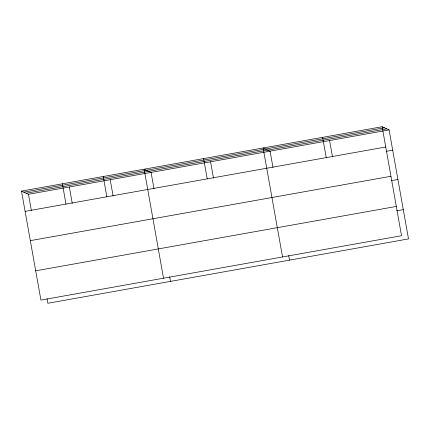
<?xml version="1.0" encoding="UTF-8"?>
<svg xmlns="http://www.w3.org/2000/svg" width="430" height="430" viewBox="0 0 430 430"><rect width="100%" height="100%" fill="white"/><g stroke="black" fill="none" stroke-linecap="round" stroke-linejoin="round"><path stroke-width="0.64" d="M382.125 126.732L401.534 235.715L40.915 300.086L21.5 191.097L382.125 126.732L389.085 129.914L408.5 238.903L47.875 303.268L47.063 298.716M23.8 192.151L384.42 127.78M26.165 193.231L386.79 128.866M21.5 191.097L28.466 194.285L389.085 129.914M25.112 211.367L385.731 147.001M386.086 151.365L392.697 150.183M30.326 240.644L390.951 176.273M391.3 180.643L397.911 179.46M35.701 270.809L396.32 206.438M396.675 210.807L403.286 209.625M329.584 140.535L332.498 156.885M322.618 137.347L326.23 157.622M272.991 167.506L270.083 151.156L263.117 147.968L282.531 256.957M288.68 255.587L289.492 260.145M210.576 161.777L213.49 178.127M203.616 158.589L207.228 178.864M153.988 188.743L151.075 172.398L144.114 169.21L163.524 278.199M169.678 276.829L170.49 281.387M110.204 179.697L113.117 196.042M103.243 176.51L106.85 196.779M69.332 186.991L72.245 203.336M62.371 183.803L65.984 204.073M28.466 194.285L31.374 210.63"/></g></svg>
